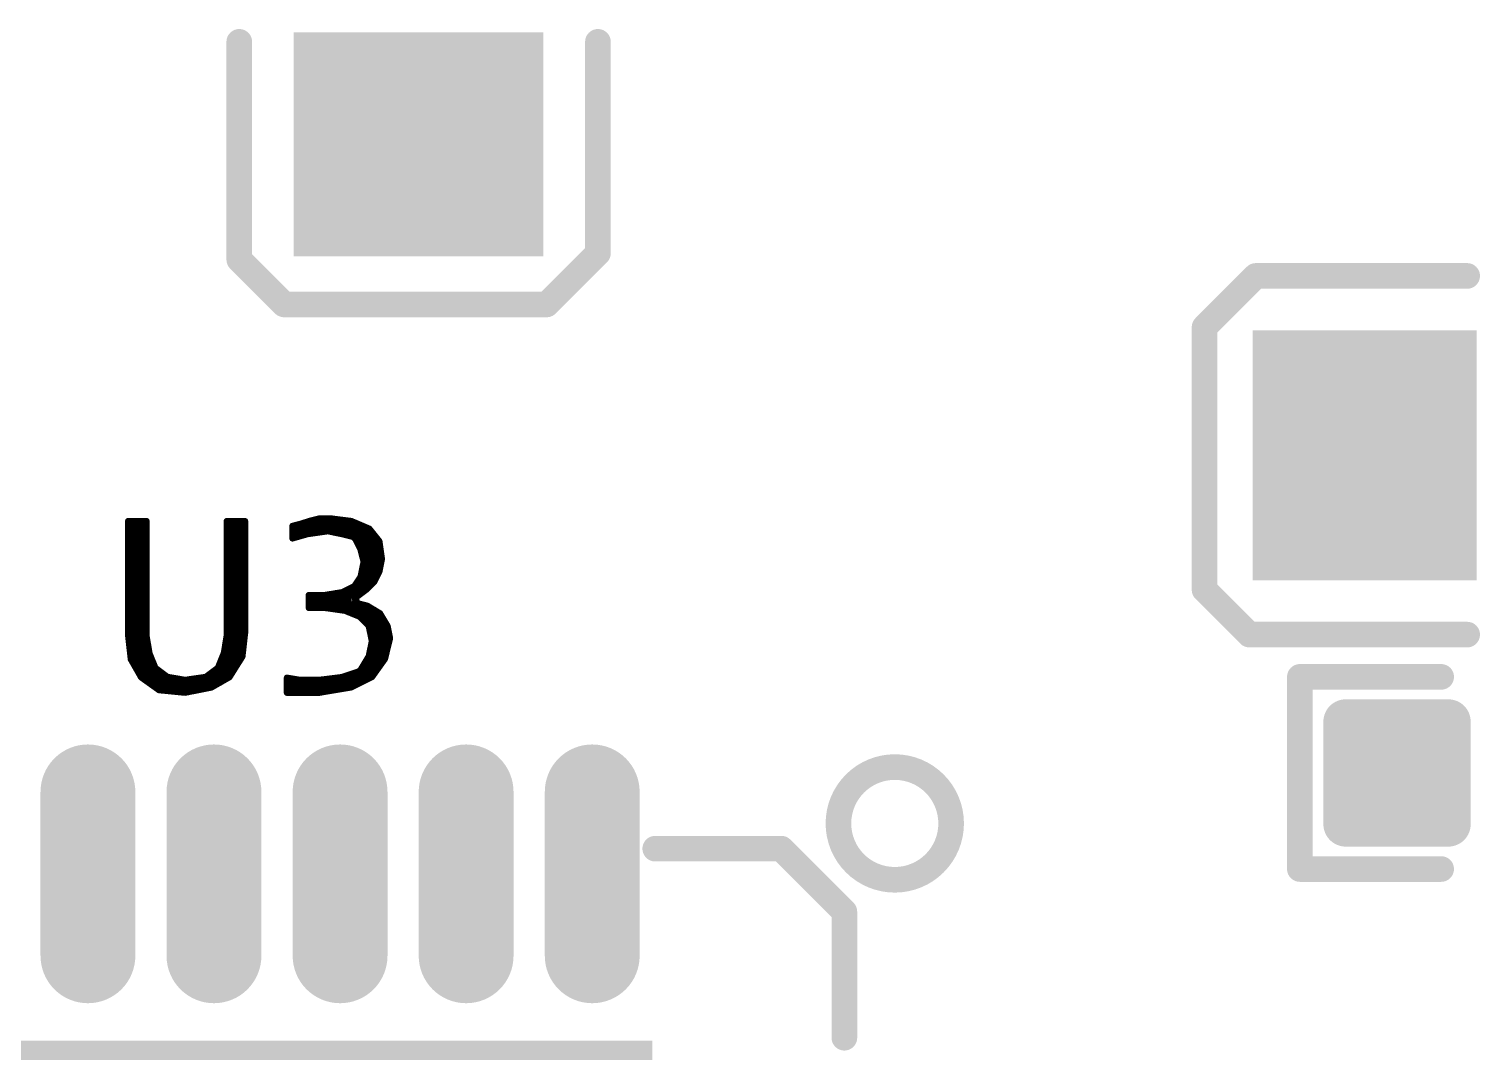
# Model space of a CAD drawing. Extents: x 18.8 to 58.3, y 22.4 to 94.7.
# Drawn here: x 39.25 to 45, y 45.49 to 49.55 of the extents above; entities that cross this region are included whole.
import ezdxf

# ---------------------------------------------------------------- set-up
doc = ezdxf.new("R2010")
doc.units = 0
doc.header["$MEASUREMENT"] = 0
doc.layers.get('0').update_dxf_attribs({"linetype": 'CONTINUOUS'})
doc.layers.add('SILKTOP_PHO', color=251, linetype='CONTINUOUS')
doc.layers.add('SOLDERTOP_PHO', color=7, linetype='CONTINUOUS')

# ---------------------------------------------------------------- blocks, each defined once
blk = doc.blocks.new('ROUND_1')
at = {"const_width": 0.0127}
blk.add_lwpolyline([(-0.00635, 0, 1), (0.00635, 0, 1)], format="xyb", close=True, dxfattribs=at)
blk = doc.blocks.new('ROUND_33')
at = {"const_width": 0.0508}
blk.add_lwpolyline([(-0.0254, 0, 1), (0.0254, 0, 1)], format="xyb", close=True, dxfattribs=at)
blk = doc.blocks.new('RECTANGLE_197')
blk.add_solid([(0.4953, 0.4445), (0.4953, -0.4445), (-0.4953, 0.4445), (-0.4953, -0.4445)])
blk = doc.blocks.new('RECTANGLE_198')
blk.add_solid([(0.4445, 0.4953), (0.4445, -0.4953), (-0.4445, 0.4953), (-0.4445, -0.4953)])
blk = doc.blocks.new('OBLONG_277')
at = {"const_width": 0.376172}
blk.add_lwpolyline([(0, 0.324994), (0, -0.324994)], dxfattribs=at)
at = {"const_width": 0.188086}
for points in [[(-0.094042, 0.324994, 1), (0.094042, 0.324994, 1)], [(-0.094042, -0.324994, 1), (0.094042, -0.324994, 1)]]:
    blk.add_lwpolyline(points, format="xyb", close=True, dxfattribs=at)
blk = doc.blocks.new('SQUARE_279')
blk.add_solid([(1.738122, 1.738122), (1.738122, -1.738122), (-1.738122, 1.738122), (-1.738122, -1.738122)])
blk = doc.blocks.new('ROUND_158')
at = {"const_width": 0.0889}
blk.add_lwpolyline([(-0.04445, 0, 1), (0.04445, 0, 1)], format="xyb", close=True, dxfattribs=at)

msp = doc.modelspace()

# ---------------------------------------------------------------- linework, layer by layer
at = {"layer": 'SILKTOP_PHO'}
for points, const_width in [([(40.079422, 49.49952), (40.079422, 48.63592)], 0.1016), ([(41.501822, 48.66132), (41.501822, 49.49952)], 0.1016), ([(40.079422, 48.63592), (40.257222, 48.45812)], 0.1016), ([(41.298622, 48.45812), (41.501822, 48.66132)], 0.1016), ([(43.90771, 48.36795), (44.11091, 48.57115)], 0.1016), ([(44.11091, 48.57115), (44.94911, 48.57115)], 0.1016), ([(40.257222, 48.45812), (41.298622, 48.45812)], 0.1016), ([(43.90771, 47.32655), (43.90771, 48.36795)], 0.1016), ([(39.711376, 47.598584), (39.638986, 47.598584)], 0.0254), ([(39.638986, 47.598584), (39.638986, 47.145194)], 0.0254), ([(39.6494, 47.052738), (39.6494, 47.598584)], 0.0254), ([(39.6748, 47.006764), (39.6748, 47.598584)], 0.0254), ([(39.7002, 46.972474), (39.7002, 47.598584)], 0.0254), ([(39.711376, 47.144432), (39.711376, 47.598584)], 0.0254), ([(40.102282, 47.598584), (40.029892, 47.598584)], 0.0254), ([(40.029892, 47.598584), (40.029892, 47.144432)], 0.0254), ([(40.0304, 46.974506), (40.0304, 47.598584)], 0.0254), ([(40.0558, 47.004478), (40.0558, 47.598584)], 0.0254), ([(40.0812, 47.045118), (40.0812, 47.598584)], 0.0254), ([(40.102282, 47.156116), (40.102282, 47.598584)], 0.0254), ([(40.324278, 47.58817), (40.290496, 47.579534)], 0.0254), ([(40.290496, 47.579534), (40.290496, 47.530512)], 0.0254), ([(40.3098, 47.535846), (40.3098, 47.584614)], 0.0254), ([(40.32504, 47.588424), (40.324278, 47.58817)], 0.0254), ([(40.357298, 47.599092), (40.32504, 47.588424)], 0.0254), ([(40.3352, 47.543212), (40.3352, 47.591726)], 0.0254), ([(40.3987, 47.609506), (40.357298, 47.599092)], 0.0254), ([(40.3606, 47.549054), (40.3606, 47.599854)], 0.0254), ([(40.386, 47.55261), (40.386, 47.606204)], 0.0254), ([(40.439848, 47.609506), (40.3987, 47.609506)], 0.0254), ([(40.4114, 47.55642), (40.4114, 47.609506)], 0.0254), ([(40.4368, 47.55769), (40.4368, 47.609506)], 0.0254), ([(40.523922, 47.598838), (40.439848, 47.609506)], 0.0254), ([(40.4622, 47.55261), (40.4622, 47.606712)], 0.0254), ([(40.4876, 47.54753), (40.4876, 47.60341)], 0.0254), ([(40.513, 47.54118), (40.513, 47.600362)], 0.0254), ([(40.595296, 47.568358), (40.523922, 47.598838)], 0.0254), ([(40.5384, 47.530766), (40.5384, 47.592742)], 0.0254), ([(40.5638, 47.474378), (40.5638, 47.58182)], 0.0254), ([(40.290496, 47.530512), (40.350186, 47.54753)], 0.0254), ([(40.350186, 47.54753), (40.351964, 47.547784)], 0.0254), ([(40.351964, 47.547784), (40.42791, 47.558706)], 0.0254), ([(40.42791, 47.558706), (40.432228, 47.558706)], 0.0254), ([(40.432228, 47.558706), (40.48633, 47.547784)], 0.0254), ([(40.48633, 47.547784), (40.487092, 47.54753)], 0.0254), ([(40.487092, 47.54753), (40.530526, 47.536862)], 0.0254), ([(40.530526, 47.536862), (40.538654, 47.530004)], 0.0254), ([(40.538654, 47.530004), (40.560498, 47.48657)], 0.0254), ([(40.5892, 47.3329), (40.5892, 47.570898)], 0.0254), ([(40.634666, 47.519082), (40.595296, 47.568358)], 0.0254), ([(40.6146, 47.3583), (40.6146, 47.544228)], 0.0254), ([(40.644826, 47.448724), (40.634666, 47.519082)], 0.0254), ([(40.560498, 47.48657), (40.56126, 47.48403)], 0.0254), ([(40.56126, 47.48403), (40.572182, 47.440596)], 0.0254), ([(40.64, 47.425102), (40.64, 47.481998)], 0.0254), ([(40.572436, 47.435008), (40.561514, 47.380906)], 0.0254), ([(40.572182, 47.440596), (40.572436, 47.435008)], 0.0254), ([(40.634666, 47.398432), (40.644826, 47.448724)], 0.0254), ([(40.559736, 47.376334), (40.537892, 47.343822)], 0.0254), ([(40.561514, 47.380906), (40.559736, 47.376334)], 0.0254), ([(40.5638, 47.31258), (40.5638, 47.392336)], 0.0254), ([(40.58412, 47.32782), (40.6146, 47.3583)], 0.0254), ([(40.6146, 47.3583), (40.634666, 47.398432)], 0.0254), ([(44.08551, 47.14875), (43.90771, 47.32655)], 0.1016), ([(40.418766, 47.305468), (40.35552, 47.305468)], 0.0254), ([(40.35552, 47.305468), (40.35552, 47.254922)], 0.0254), ([(40.3606, 47.254922), (40.3606, 47.305468)], 0.0254), ([(40.386, 47.254922), (40.386, 47.305468)], 0.0254), ([(40.4114, 47.254922), (40.4114, 47.305468)], 0.0254), ([(40.420798, 47.305722), (40.418766, 47.305468)], 0.0254), ([(40.486076, 47.31639), (40.420798, 47.305722)], 0.0254), ([(40.4368, 47.252382), (40.4368, 47.308262)], 0.0254), ([(40.4622, 47.248826), (40.4622, 47.31258)], 0.0254), ([(40.489632, 47.31766), (40.486076, 47.31639)], 0.0254), ([(40.4876, 47.24527), (40.4876, 47.316898)], 0.0254), ([(40.533066, 47.339504), (40.489632, 47.31766)], 0.0254), ([(40.513, 47.23765), (40.513, 47.329344)], 0.0254), ([(40.537892, 47.343822), (40.533066, 47.339504)], 0.0254), ([(40.5384, 47.292514), (40.5384, 47.34433)], 0.0254), ([(40.541448, 47.295816), (40.58412, 47.32782)], 0.0254), ([(40.54602, 47.27321), (40.541448, 47.295816)], 0.0254), ([(40.35552, 47.254922), (40.418766, 47.254922)], 0.0254), ([(40.418766, 47.254922), (40.420544, 47.254668)], 0.0254), ([(40.420544, 47.254668), (40.49649, 47.244)], 0.0254), ([(40.49649, 47.244), (40.499538, 47.243238)], 0.0254), ([(40.499538, 47.243238), (40.553894, 47.221394)], 0.0254), ([(40.5384, 47.22749), (40.5384, 47.278798)], 0.0254), ([(40.587676, 47.262796), (40.54602, 47.27321)], 0.0254), ([(40.5638, 47.212758), (40.5638, 47.268892)], 0.0254), ([(40.63746, 47.232824), (40.587676, 47.262796)], 0.0254), ([(40.5892, 47.187358), (40.5892, 47.262034)], 0.0254), ([(40.6146, 46.993302), (40.6146, 47.246794)], 0.0254), ([(40.667178, 47.183294), (40.63746, 47.232824)], 0.0254), ([(40.553894, 47.221394), (40.557958, 47.2186)], 0.0254), ([(40.557958, 47.2186), (40.590724, 47.186088)], 0.0254), ([(40.590724, 47.186088), (40.594026, 47.179484)], 0.0254), ([(40.594026, 47.179484), (40.604948, 47.125382)], 0.0254), ([(40.64, 47.028862), (40.64, 47.22876)], 0.0254), ([(40.6654, 47.087028), (40.6654, 47.186342)], 0.0254), ([(40.677084, 47.134018), (40.667178, 47.183294)], 0.0254), ([(44.94911, 47.14875), (44.08551, 47.14875)], 0.1016), ([(39.638986, 47.145194), (39.649654, 47.05096)], 0.0254), ([(39.71163, 47.1424), (39.711376, 47.144432)], 0.0254), ([(39.722552, 47.077376), (39.71163, 47.1424)], 0.0254), ([(40.029638, 47.1424), (40.01897, 47.077376)], 0.0254), ([(40.029892, 47.144432), (40.029638, 47.1424)], 0.0254), ([(40.091614, 47.061882), (40.102282, 47.156116)], 0.0254), ([(40.604948, 47.120302), (40.594026, 47.065946)], 0.0254), ([(40.604948, 47.125382), (40.604948, 47.120302)], 0.0254), ([(40.656764, 47.05223), (40.677084, 47.134018)], 0.0254), ([(39.72306, 47.074582), (39.722552, 47.077376)], 0.0254), ([(39.744904, 47.02048), (39.72306, 47.074582)], 0.0254), ([(39.7256, 46.95444), (39.7256, 47.068486)], 0.0254), ([(40.018208, 47.074582), (39.996364, 47.02048)], 0.0254), ([(40.01897, 47.077376), (40.018208, 47.074582)], 0.0254), ([(40.04056, 46.980348), (40.091614, 47.061882)], 0.0254), ([(40.592502, 47.061882), (40.55999, 47.00778)], 0.0254), ([(40.594026, 47.065946), (40.592502, 47.061882)], 0.0254), ([(39.649654, 47.05096), (39.690294, 46.979586)], 0.0254), ([(39.748968, 47.014892), (39.744904, 47.02048)], 0.0254), ([(39.792402, 46.98238), (39.748968, 47.014892)], 0.0254), ([(39.751, 46.936152), (39.751, 47.013368)], 0.0254), ([(39.9923, 47.014892), (39.948866, 46.98238)], 0.0254), ([(39.9796, 46.945296), (39.9796, 47.005494)], 0.0254), ([(39.996364, 47.02048), (39.9923, 47.014892)], 0.0254), ([(40.005, 46.959774), (40.005, 47.041816)], 0.0254), ([(40.553132, 47.002192), (40.487854, 46.980602)], 0.0254), ([(40.55999, 47.00778), (40.553132, 47.002192)], 0.0254), ([(40.5638, 46.959774), (40.5638, 47.01413)], 0.0254), ([(40.5892, 46.972474), (40.5892, 47.056548)], 0.0254), ([(40.60571, 46.980856), (40.656764, 47.05223)], 0.0254), ([(44.285662, 46.21911), (44.285662, 46.98111)], 0.1016), ([(44.285662, 46.98111), (44.845986, 46.98111)], 0.1016), ([(39.690294, 46.979586), (39.761414, 46.928786)], 0.0254), ([(39.7764, 46.927262), (39.7764, 46.994318)], 0.0254), ([(39.79799, 46.980094), (39.792402, 46.98238)], 0.0254), ([(39.863014, 46.969172), (39.79799, 46.980094)], 0.0254), ([(39.8018, 46.924722), (39.8018, 46.979332)], 0.0254), ([(39.8272, 46.922182), (39.8272, 46.975268)], 0.0254), ([(39.8526, 46.919642), (39.8526, 46.97095)], 0.0254), ([(39.867078, 46.969172), (39.863014, 46.969172)], 0.0254), ([(39.943024, 46.980094), (39.867078, 46.969172)], 0.0254), ([(39.878, 46.921166), (39.878, 46.970696)], 0.0254), ([(39.9034, 46.926246), (39.9034, 46.974252)], 0.0254), ([(39.9288, 46.931326), (39.9288, 46.978062)], 0.0254), ([(39.948866, 46.98238), (39.943024, 46.980094)], 0.0254), ([(39.9542, 46.936406), (39.9542, 46.986444)], 0.0254), ([(39.969186, 46.939454), (40.04056, 46.980348)], 0.0254), ([(40.318944, 46.969172), (40.268652, 46.977554)], 0.0254), ([(40.268652, 46.977554), (40.268652, 46.918372)], 0.0254), ([(40.2844, 46.918372), (40.2844, 46.975014)], 0.0254), ([(40.3098, 46.918372), (40.3098, 46.970696)], 0.0254), ([(40.32123, 46.968918), (40.318944, 46.969172)], 0.0254), ([(40.397176, 46.968918), (40.32123, 46.968918)], 0.0254), ([(40.3352, 46.918372), (40.3352, 46.968918)], 0.0254), ([(40.3606, 46.918372), (40.3606, 46.968918)], 0.0254), ([(40.386, 46.918372), (40.386, 46.968918)], 0.0254), ([(40.3987, 46.969172), (40.397176, 46.968918)], 0.0254), ([(40.485568, 46.97984), (40.3987, 46.969172)], 0.0254), ([(40.4114, 46.920912), (40.4114, 46.970696)], 0.0254), ([(40.4368, 46.92523), (40.4368, 46.973744)], 0.0254), ([(40.4622, 46.929548), (40.4622, 46.977046)], 0.0254), ([(40.487854, 46.980602), (40.485568, 46.97984)], 0.0254), ([(40.4876, 46.933612), (40.4876, 46.980348)], 0.0254), ([(40.513, 46.93793), (40.513, 46.98873)], 0.0254), ([(40.523414, 46.939708), (40.60571, 46.980856)], 0.0254), ([(40.5384, 46.947074), (40.5384, 46.997366)], 0.0254), ([(39.761414, 46.928786), (39.864538, 46.918626)], 0.0254), ([(39.864538, 46.918626), (39.969186, 46.939454)], 0.0254), ([(40.268652, 46.918372), (40.39616, 46.918372)], 0.0254), ([(40.39616, 46.918372), (40.523414, 46.939708)], 0.0254), ([(42.229024, 46.299882), (41.729152, 46.299882)], 0.1016), ([(42.479214, 46.049946), (42.229024, 46.299882)], 0.1016), ([(44.845986, 46.21911), (44.285662, 46.21911)], 0.1016), ([(42.479214, 45.550074), (42.479214, 46.049946)], 0.1016)]:
    msp.add_lwpolyline(points, dxfattribs=dict(at, const_width=const_width))
at = {"layer": 'SILKTOP_PHO', "const_width": 0.1016}
msp.add_lwpolyline([(42.455592, 46.399958, 1), (42.902632, 46.399958, 1)], format="xyb", close=True, dxfattribs=at)
at = {"layer": 'SOLDERTOP_PHO', "const_width": 0.1778}
for points in [[(44.46778, 46.39691), (44.46778, 46.80331)], [(44.46778, 46.80331), (44.87418, 46.80331)], [(44.6024, 46.39691), (44.6024, 46.80331)], [(44.7802, 46.39691), (44.7802, 46.80331)], [(44.87418, 46.80331), (44.87418, 46.39691)], [(44.46778, 46.736), (44.87418, 46.736)], [(44.46778, 46.5582), (44.87418, 46.5582)], [(44.87418, 46.39691), (44.46778, 46.39691)]]:
    msp.add_lwpolyline(points, dxfattribs=at)

# ---------------------------------------------------------------- block references
at = {"layer": 'SILKTOP_PHO'}
for name, p in [('ROUND_33', (40.079422, 49.49952)), ('ROUND_33', (41.501822, 49.49952)), ('ROUND_33', (40.079422, 48.63592)), ('ROUND_33', (41.501822, 48.66132)), ('ROUND_33', (44.11091, 48.57115)), ('ROUND_33', (44.94911, 48.57115)), ('ROUND_33', (40.257222, 48.45812)), ('ROUND_33', (41.298622, 48.45812)), ('ROUND_33', (43.90771, 48.36795)), ('ROUND_1', (39.638986, 47.598584)), ('ROUND_1', (39.638986, 47.598584)), ('ROUND_1', (39.6494, 47.598584)), ('ROUND_1', (39.6748, 47.598584)), ('ROUND_1', (39.7002, 47.598584)), ('ROUND_1', (39.711376, 47.598584)), ('ROUND_1', (40.029892, 47.598584)), ('ROUND_1', (40.0304, 47.598584)), ('ROUND_1', (40.0558, 47.598584)), ('ROUND_1', (40.0812, 47.598584)), ('ROUND_1', (40.102282, 47.598584)), ('ROUND_1', (40.102282, 47.598584)), ('ROUND_1', (40.290496, 47.579534)), ('ROUND_1', (40.3098, 47.584614)), ('ROUND_1', (40.324278, 47.58817)), ('ROUND_1', (40.32504, 47.588424)), ('ROUND_1', (40.3352, 47.591726)), ('ROUND_1', (40.357298, 47.599092)), ('ROUND_1', (40.3606, 47.599854)), ('ROUND_1', (40.386, 47.606204)), ('ROUND_1', (40.3987, 47.609506)), ('ROUND_1', (40.4114, 47.609506)), ('ROUND_1', (40.4368, 47.609506)), ('ROUND_1', (40.439848, 47.609506)), ('ROUND_1', (40.4622, 47.606712)), ('ROUND_1', (40.4876, 47.60341)), ('ROUND_1', (40.513, 47.600362)), ('ROUND_1', (40.523922, 47.598838)), ('ROUND_1', (40.5384, 47.592742)), ('ROUND_1', (40.5638, 47.58182)), ('ROUND_1', (40.290496, 47.530512)), ('ROUND_1', (40.3098, 47.535846)), ('ROUND_1', (40.3352, 47.543212)), ('ROUND_1', (40.350186, 47.54753)), ('ROUND_1', (40.351964, 47.547784)), ('ROUND_1', (40.3606, 47.549054)), ('ROUND_1', (40.386, 47.55261)), ('ROUND_1', (40.4114, 47.55642)), ('ROUND_1', (40.42791, 47.558706)), ('ROUND_1', (40.432228, 47.558706)), ('ROUND_1', (40.4368, 47.55769)), ('ROUND_1', (40.4622, 47.55261)), ('ROUND_1', (40.48633, 47.547784)), ('ROUND_1', (40.487092, 47.54753)), ('ROUND_1', (40.4876, 47.54753)), ('ROUND_1', (40.513, 47.54118)), ('ROUND_1', (40.530526, 47.536862)), ('ROUND_1', (40.5384, 47.530766)), ('ROUND_1', (40.538654, 47.530004)), ('ROUND_1', (40.5892, 47.570898)), ('ROUND_1', (40.595296, 47.568358)), ('ROUND_1', (40.6146, 47.544228)), ('ROUND_1', (40.634666, 47.519082)), ('ROUND_1', (40.560498, 47.48657)), ('ROUND_1', (40.56126, 47.48403)), ('ROUND_1', (40.5638, 47.474378)), ('ROUND_1', (40.64, 47.481998)), ('ROUND_1', (40.572182, 47.440596)), ('ROUND_1', (40.572436, 47.435008)), ('ROUND_1', (40.64, 47.425102)), ('ROUND_1', (40.644826, 47.448724)), ('ROUND_1', (40.559736, 47.376334)), ('ROUND_1', (40.561514, 47.380906)), ('ROUND_1', (40.5638, 47.392336)), ('ROUND_1', (40.6146, 47.3583)), ('ROUND_1', (40.6146, 47.3583)), ('ROUND_1', (40.634666, 47.398432)), ('ROUND_33', (43.90771, 47.32655)), ('ROUND_1', (40.35552, 47.305468)), ('ROUND_1', (40.3606, 47.305468)), ('ROUND_1', (40.386, 47.305468)), ('ROUND_1', (40.4114, 47.305468)), ('ROUND_1', (40.418766, 47.305468)), ('ROUND_1', (40.420798, 47.305722)), ('ROUND_1', (40.4368, 47.308262)), ('ROUND_1', (40.4622, 47.31258)), ('ROUND_1', (40.486076, 47.31639)), ('ROUND_1', (40.4876, 47.316898)), ('ROUND_1', (40.489632, 47.31766)), ('ROUND_1', (40.513, 47.329344)), ('ROUND_1', (40.533066, 47.339504)), ('ROUND_1', (40.537892, 47.343822)), ('ROUND_1', (40.5384, 47.34433)), ('ROUND_1', (40.5384, 47.292514)), ('ROUND_1', (40.541448, 47.295816)), ('ROUND_1', (40.5638, 47.31258)), ('ROUND_1', (40.58412, 47.32782)), ('ROUND_1', (40.5892, 47.3329)), ('ROUND_1', (40.35552, 47.254922)), ('ROUND_1', (40.3606, 47.254922)), ('ROUND_1', (40.386, 47.254922)), ('ROUND_1', (40.4114, 47.254922)), ('ROUND_1', (40.418766, 47.254922)), ('ROUND_1', (40.420544, 47.254668)), ('ROUND_1', (40.4368, 47.252382)), ('ROUND_1', (40.4622, 47.248826)), ('ROUND_1', (40.4876, 47.24527)), ('ROUND_1', (40.49649, 47.244)), ('ROUND_1', (40.499538, 47.243238)), ('ROUND_1', (40.513, 47.23765)), ('ROUND_1', (40.5384, 47.278798)), ('ROUND_1', (40.54602, 47.27321)), ('ROUND_1', (40.5638, 47.268892)), ('ROUND_1', (40.587676, 47.262796)), ('ROUND_1', (40.5892, 47.262034)), ('ROUND_1', (40.6146, 47.246794)), ('ROUND_1', (40.63746, 47.232824)), ('ROUND_1', (40.5384, 47.22749)), ('ROUND_1', (40.553894, 47.221394)), ('ROUND_1', (40.557958, 47.2186)), ('ROUND_1', (40.5638, 47.212758)), ('ROUND_1', (40.5892, 47.187358)), ('ROUND_1', (40.590724, 47.186088)), ('ROUND_1', (40.594026, 47.179484)), ('ROUND_1', (40.64, 47.22876)), ('ROUND_1', (40.6654, 47.186342)), ('ROUND_1', (40.667178, 47.183294)), ('ROUND_33', (44.08551, 47.14875)), ('ROUND_33', (44.94911, 47.14875)), ('ROUND_1', (39.638986, 47.145194)), ('ROUND_1', (39.638986, 47.145194)), ('ROUND_1', (39.711376, 47.144432)), ('ROUND_1', (39.71163, 47.1424)), ('ROUND_1', (40.029638, 47.1424)), ('ROUND_1', (40.029892, 47.144432)), ('ROUND_1', (40.102282, 47.156116)), ('ROUND_1', (40.604948, 47.125382)), ('ROUND_1', (40.604948, 47.120302)), ('ROUND_1', (40.677084, 47.134018)), ('ROUND_1', (40.677084, 47.134018)), ('ROUND_1', (39.722552, 47.077376)), ('ROUND_1', (39.72306, 47.074582)), ('ROUND_1', (39.7256, 47.068486)), ('ROUND_1', (40.018208, 47.074582)), ('ROUND_1', (40.01897, 47.077376)), ('ROUND_1', (40.091614, 47.061882)), ('ROUND_1', (40.592502, 47.061882)), ('ROUND_1', (40.594026, 47.065946)), ('ROUND_1', (40.6654, 47.087028)), ('ROUND_1', (39.6494, 47.052738)), ('ROUND_1', (39.649654, 47.05096)), ('ROUND_1', (39.6748, 47.006764)), ('ROUND_1', (39.744904, 47.02048)), ('ROUND_1', (39.748968, 47.014892)), ('ROUND_1', (39.751, 47.013368)), ('ROUND_1', (39.9796, 47.005494)), ('ROUND_1', (39.9923, 47.014892)), ('ROUND_1', (39.996364, 47.02048)), ('ROUND_1', (40.005, 47.041816)), ('ROUND_1', (40.0558, 47.004478)), ('ROUND_1', (40.0812, 47.045118)), ('ROUND_1', (40.553132, 47.002192)), ('ROUND_1', (40.55999, 47.00778)), ('ROUND_1', (40.5638, 47.01413)), ('ROUND_1', (40.5892, 47.056548)), ('ROUND_1', (40.64, 47.028862)), ('ROUND_1', (40.656764, 47.05223)), ('ROUND_33', (44.285662, 46.98111)), ('ROUND_33', (44.845986, 46.98111)), ('ROUND_1', (39.690294, 46.979586)), ('ROUND_1', (39.7002, 46.972474)), ('ROUND_1', (39.7256, 46.95444)), ('ROUND_1', (39.7764, 46.994318)), ('ROUND_1', (39.792402, 46.98238)), ('ROUND_1', (39.79799, 46.980094)), ('ROUND_1', (39.8018, 46.979332)), ('ROUND_1', (39.8272, 46.975268)), ('ROUND_1', (39.8526, 46.97095)), ('ROUND_1', (39.863014, 46.969172)), ('ROUND_1', (39.867078, 46.969172)), ('ROUND_1', (39.878, 46.970696)), ('ROUND_1', (39.9034, 46.974252)), ('ROUND_1', (39.9288, 46.978062)), ('ROUND_1', (39.943024, 46.980094)), ('ROUND_1', (39.948866, 46.98238)), ('ROUND_1', (39.9542, 46.986444)), ('ROUND_1', (39.9796, 46.945296)), ('ROUND_1', (40.005, 46.959774)), ('ROUND_1', (40.0304, 46.974506)), ('ROUND_1', (40.04056, 46.980348)), ('ROUND_1', (40.268652, 46.977554)), ('ROUND_1', (40.2844, 46.975014)), ('ROUND_1', (40.3098, 46.970696)), ('ROUND_1', (40.318944, 46.969172)), ('ROUND_1', (40.32123, 46.968918)), ('ROUND_1', (40.3352, 46.968918)), ('ROUND_1', (40.3606, 46.968918)), ('ROUND_1', (40.386, 46.968918)), ('ROUND_1', (40.397176, 46.968918)), ('ROUND_1', (40.3987, 46.969172)), ('ROUND_1', (40.4114, 46.970696)), ('ROUND_1', (40.4368, 46.973744)), ('ROUND_1', (40.4622, 46.977046)), ('ROUND_1', (40.485568, 46.97984)), ('ROUND_1', (40.4876, 46.980348)), ('ROUND_1', (40.487854, 46.980602)), ('ROUND_1', (40.513, 46.98873)), ('ROUND_1', (40.5384, 46.997366)), ('ROUND_1', (40.5384, 46.947074)), ('ROUND_1', (40.5638, 46.959774)), ('ROUND_1', (40.5892, 46.972474)), ('ROUND_1', (40.60571, 46.980856)), ('ROUND_1', (40.6146, 46.993302)), ('ROUND_1', (39.751, 46.936152)), ('ROUND_1', (39.761414, 46.928786)), ('ROUND_1', (39.7764, 46.927262)), ('ROUND_1', (39.8018, 46.924722)), ('ROUND_1', (39.8272, 46.922182)), ('ROUND_1', (39.8526, 46.919642)), ('ROUND_1', (39.864538, 46.918626)), ('ROUND_1', (39.878, 46.921166)), ('ROUND_1', (39.9034, 46.926246)), ('ROUND_1', (39.9288, 46.931326)), ('ROUND_1', (39.9542, 46.936406)), ('ROUND_1', (39.969186, 46.939454)), ('ROUND_1', (40.268652, 46.918372)), ('ROUND_1', (40.2844, 46.918372)), ('ROUND_1', (40.3098, 46.918372)), ('ROUND_1', (40.3352, 46.918372)), ('ROUND_1', (40.3606, 46.918372)), ('ROUND_1', (40.386, 46.918372)), ('ROUND_1', (40.39616, 46.918372)), ('ROUND_1', (40.4114, 46.920912)), ('ROUND_1', (40.4368, 46.92523)), ('ROUND_1', (40.4622, 46.929548)), ('ROUND_1', (40.4876, 46.933612)), ('ROUND_1', (40.513, 46.93793)), ('ROUND_1', (40.523414, 46.939708)), ('ROUND_33', (41.729152, 46.299882)), ('ROUND_33', (42.229024, 46.299882)), ('ROUND_33', (44.285662, 46.21911)), ('ROUND_33', (44.845986, 46.21911)), ('ROUND_33', (42.479214, 46.049946)), ('ROUND_33', (42.479214, 45.550074))]:
    msp.add_blockref(name, p, dxfattribs=at)
at = {"layer": 'SOLDERTOP_PHO'}
for name, p in [('RECTANGLE_197', (40.790622, 49.09312)), ('RECTANGLE_198', (44.54271, 47.85995)), ('ROUND_158', (44.46778, 46.80331)), ('ROUND_158', (44.6024, 46.80331)), ('ROUND_158', (44.7802, 46.80331)), ('ROUND_158', (44.87418, 46.80331)), ('ROUND_158', (44.46778, 46.736)), ('ROUND_158', (44.87418, 46.736)), ('OBLONG_277', (39.47922, 46.20006)), ('OBLONG_277', (39.979092, 46.20006)), ('OBLONG_277', (40.479218, 46.20006)), ('OBLONG_277', (40.97909, 46.20006)), ('OBLONG_277', (41.479216, 46.20006)), ('ROUND_158', (44.46778, 46.5582)), ('ROUND_158', (44.87418, 46.5582)), ('ROUND_158', (44.46778, 46.39691)), ('ROUND_158', (44.46778, 46.39691)), ('ROUND_158', (44.6024, 46.39691)), ('ROUND_158', (44.7802, 46.39691)), ('ROUND_158', (44.87418, 46.39691)), ('SQUARE_279', (39.979092, 43.800014))]:
    msp.add_blockref(name, p, dxfattribs=at)

doc.saveas('drawing.dxf')
